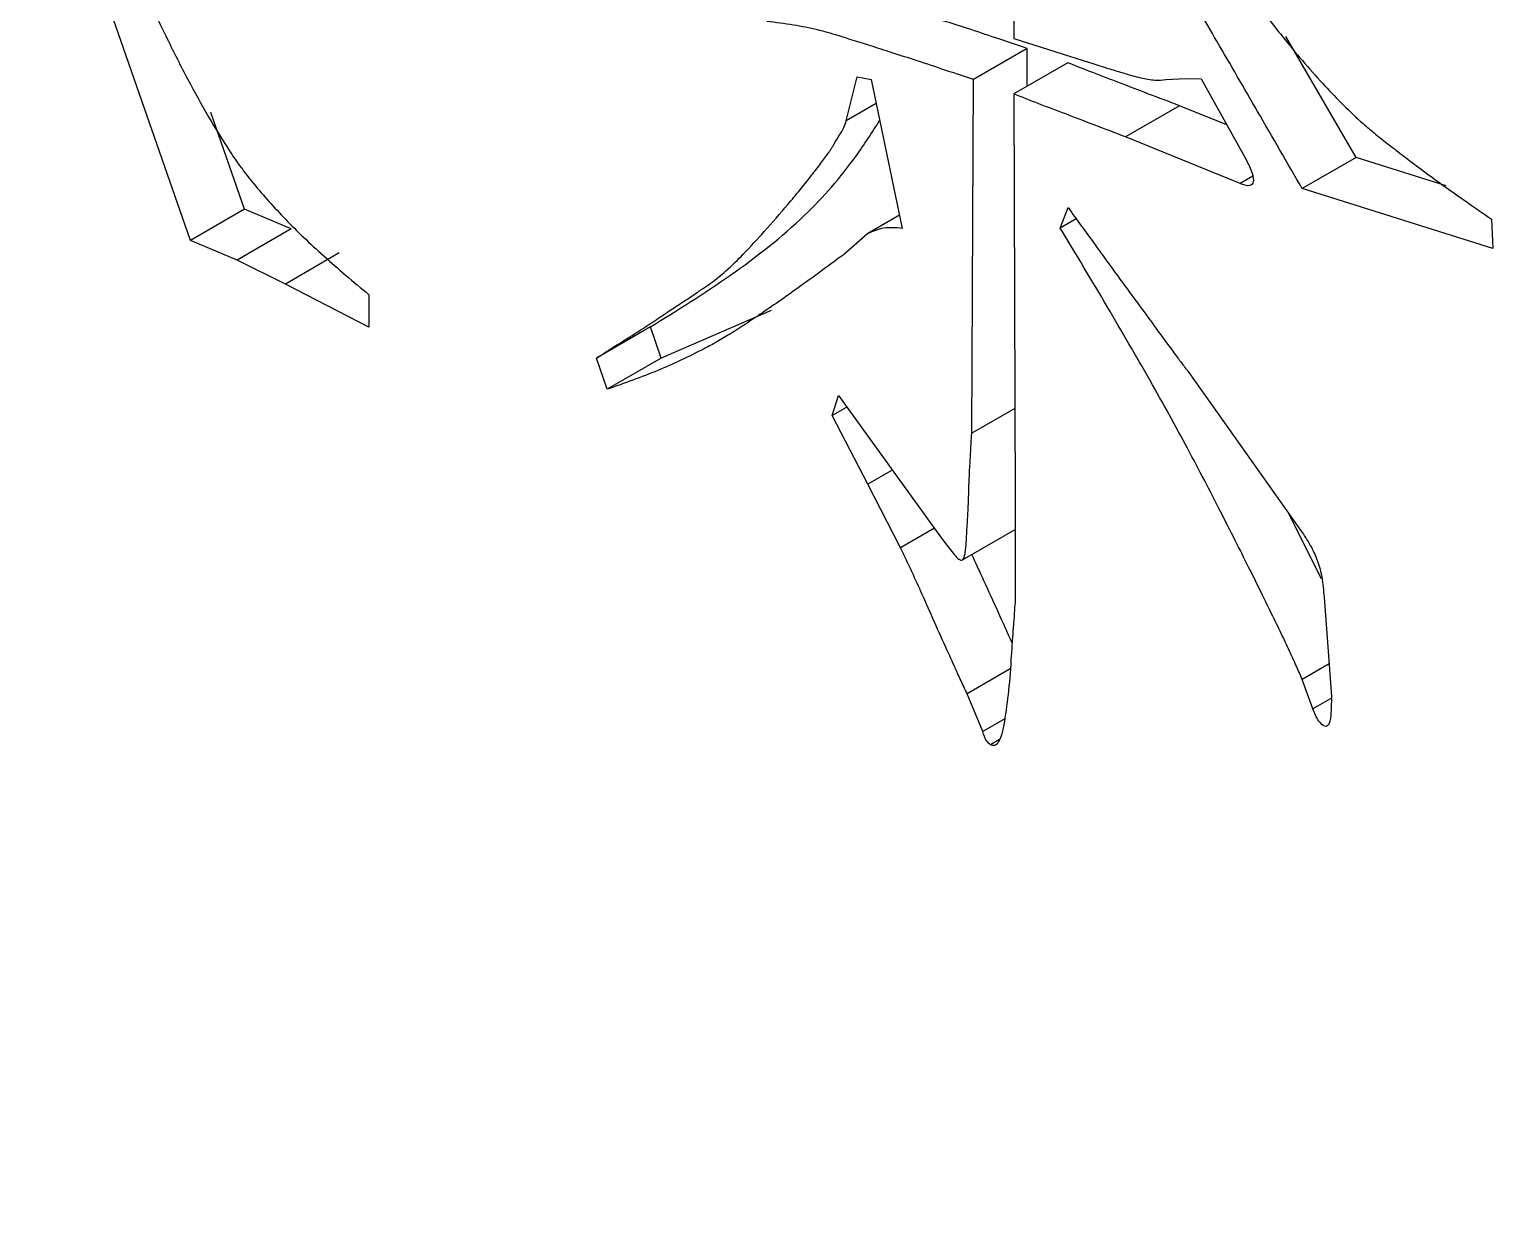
# Model space of a CAD drawing. Header units: millimetres. Extents: x 2 to 292, y 3 to 207.
# Drawn here: x 268.189 to 270.113, y 150.597 to 152.168 of the extents above; entities that cross this region are included whole.
import ezdxf

# ---------------------------------------------------------------- set-up
doc = ezdxf.new("R2010")
doc.units = ezdxf.units.MM
doc.layers.add('图框', color=7, linetype='Continuous')
doc.dimstyles.new('SLDDIMSTYLE11', dxfattribs={"dimtxt": 0.18, "dimasz": 1.016, "dimexe": 0, "dimexo": 0.0625, "dimgap": 0, "dimtad": 0, "dimtih": 1, "dimtoh": 1, "dimdec": 0, "dimrnd": 1e-09, "dimzin": 0, "dimdsep": 46, "dimtxsty": 'Standard', "dimblk1": 'DOT', "dimblk2": 'DOT', "dimsah": 1, "dimcen": 0.09, "dimadec": 0, "dimazin": 0, "dimtfac": 1.016, "dimtdec": 0, "dimtofl": 0, "dimtmove": 0, "dimatfit": 3, "dimldrblk": 'DOT', "dimfxl": 0, "dimfrac": 2, "dimtolj": 1, "dimtzin": 0, "dimarcsym": 0})

# ---------------------------------------------------------------- blocks, each defined once
blk = doc.blocks.new('_DOT')
at = {"color": 0, "linetype": 'ByBlock', "lineweight": -2}
blk.add_line((-0.5, 0), (-1, 0), dxfattribs=at)
at = {"color": 0, "linetype": 'ByBlock', "const_width": 0.5}
blk.add_lwpolyline([(-0.25, 0, 1), (0.25, 0, 1)], format="xyb", close=True, dxfattribs=at)

msp = doc.modelspace()

# ---------------------------------------------------------------- linework, layer by layer
at = {"color": 7, "linetype": 'Continuous', "lineweight": 25}
for p, q in [((269.47954135, 152.25962347), (269.47954135, 152.15627268)), ((268.40012158, 151.89135727), (268.27807695, 152.24159001)), ((269.49721458, 152.14315138), (269.42650376, 152.10233089)), ((269.47954135, 152.15627268), (269.57898473, 152.12461594)), ((269.49699015, 152.09361743), (269.49721458, 152.14315138)), ((269.92844006, 151.99999689), (269.8363513, 152.15882228)), ((269.55025217, 152.12436486), (269.47954135, 152.08354437)), ((269.25986039, 152.04820364), (269.27402384, 152.10579596)), ((269.27402384, 152.10579596), (269.29240513, 152.10214431)), ((269.29240513, 152.10214431), (269.33308738, 151.90710362)), ((269.42439431, 151.63829612), (269.42650376, 152.10233089)), ((269.67873052, 152.10218016), (269.70524826, 152.10357494)), ((269.70524826, 152.10357494), (269.72543871, 152.10340267)), ((269.72543871, 152.10340267), (269.78450225, 151.99657768)), ((269.29895001, 152.0707696), (269.25986039, 152.04820364)), ((269.47954135, 152.08354437), (269.48134945, 151.54695557)), ((269.6967051, 152.06800594), (269.62599427, 152.02718545)), ((269.75899392, 152.04271404), (269.6967051, 152.06800594)), ((268.4708324, 151.93217776), (268.42656451, 152.05921425)), ((269.7763658, 151.96612852), (269.62599427, 152.02718545)), ((269.92844006, 151.99999689), (269.85772924, 151.9591764)), ((270.04666618, 151.96283423), (269.92844006, 151.99999689)), ((269.79298852, 151.97572461), (269.7763658, 151.96612852)), ((270.1078455, 151.88055605), (269.85772924, 151.9591764)), ((268.4708324, 151.93217776), (268.40012158, 151.89135727)), ((268.53200539, 151.90625886), (268.4708324, 151.93217776)), ((269.54041299, 151.90747102), (269.55065889, 151.93426655)), ((269.32952544, 151.92417875), (269.28818623, 151.90031414)), ((269.56136524, 151.9195665), (269.54041299, 151.90747102)), ((270.1060374, 151.91918193), (270.1078455, 151.88055605)), ((268.53200539, 151.90625886), (268.46129457, 151.86543837)), ((269.28818623, 151.90031414), (269.25564149, 151.87212415)), ((268.46129457, 151.86543837), (268.40012158, 151.89135727)), ((268.59498753, 151.8747718), (268.52427671, 151.83395131)), ((268.52427671, 151.83395131), (268.46129457, 151.86543837)), ((268.63396599, 151.77758872), (268.52427671, 151.83395131)), ((268.63396599, 151.82004254), (268.63396599, 151.77758872)), ((269.1615792, 151.79934507), (269.01717146, 151.73683683)), ((269.00300906, 151.777723), (268.93229824, 151.73690251)), ((269.01717146, 151.73683683), (269.00300906, 151.777723)), ((268.94646064, 151.69601634), (268.93229824, 151.73690251)), ((269.01717146, 151.73683683), (268.94646064, 151.69601634)), ((269.70916581, 151.71818471), (269.85772924, 151.50819116)), ((269.24147804, 151.6617676), (269.24961449, 151.687693)), ((269.24961449, 151.687693), (269.37768612, 151.51040804)), ((269.26043675, 151.67271223), (269.24147804, 151.6617676)), ((269.48093114, 151.67093414), (269.42439431, 151.63829612)), ((269.28818623, 151.57147074), (269.24147804, 151.6617676)), ((269.33097793, 151.48795859), (269.28818623, 151.57147074)), ((269.48134945, 151.54695557), (269.48134945, 151.419942)), ((269.88292146, 151.44712452), (269.83928262, 151.53426597)), ((269.3753849, 151.51359419), (269.33097793, 151.48795859)), ((269.37768612, 151.51040804), (269.39004147, 151.49387993)), ((269.41222546, 151.47206327), (269.48134892, 151.51196739)), ((269.39004147, 151.49387993), (269.39998601, 151.48117938)), ((269.88635749, 151.42345988), (269.89630098, 151.29314188)), ((269.89304672, 151.33579722), (269.85772924, 151.31540888)), ((269.47495683, 151.32924527), (269.41836731, 151.29657684)), ((269.43885911, 151.2471651), (269.41836731, 151.29657684)), ((269.87189269, 151.27661002), (269.85772924, 151.31540888)), ((269.89619825, 151.29064132), (269.87189269, 151.27661002)), ((269.4677102, 151.26382048), (269.43885911, 151.2471651)), ((269.46098989, 151.23662776), (269.44880366, 151.2295928))]:
    msp.add_line(p, q, dxfattribs=at)
at = {"color": 8, "linetype": 'Continuous', "lineweight": 25}
msp.add_line((269.32021625, 151.58996128), (269.28818623, 151.57147074), dxfattribs=at)
at = {"color": 7, "linetype": 'Continuous', "lineweight": 25}
for points, knots in [([(269.49762187, 152.66258926), (269.50222477, 152.65492204), (269.51195136, 152.6387201), (269.52774873, 152.61328876), (269.54522996, 152.58497593), (269.56484831, 152.55385311), (269.58643132, 152.51991504), (269.61006236, 152.48322356), (269.63556404, 152.44389302), (269.66238603, 152.40289201), (269.68919245, 152.36222599), (269.71479864, 152.32376632), (269.73849756, 152.28861481), (269.76018367, 152.25677664), (269.78026205, 152.22854232), (269.79811644, 152.20329974), (269.81410776, 152.18137437), (269.84103376, 152.14677654), (269.87907196, 152.10186542), (269.9183396, 152.06160308), (269.94512487, 152.03782537), (269.96104597, 152.02487902), (269.97924356, 152.01063083), (269.99993224, 151.99480357), (270.02304875, 151.9777185), (270.04854568, 151.95909934), (270.07649362, 151.93957101), (270.0958916, 151.92618411), (270.10603806, 151.91918185)], [0, 0, 0, 0, 0.0265178099, 0.0560359806, 0.08884089, 0.1252485364, 0.1652625239, 0.2082920246, 0.2549329907, 0.3045941861, 0.3539886102, 0.3998299083, 0.4421214978, 0.4802773524, 0.5146452663, 0.5457319548, 0.5727138616, 0.5959715195, 0.6780961654, 0.7523262054, 0.7719392869, 0.7943226471, 0.8204259064, 0.8494350004, 0.8821912178, 0.9182857585, 0.9572579104, 1, 1, 1, 1]), ([(268.18857783, 152.61479283), (268.19656337, 152.59228911), (268.21196014, 152.54890007), (268.23502474, 152.48621511), (268.25619699, 152.42849591), (268.2762029, 152.37584108), (268.29446191, 152.32825615), (268.31177981, 152.28559311), (268.32721683, 152.24785337), (268.34584977, 152.2049962), (268.36857625, 152.15695195), (268.39540867, 152.10337287), (268.42281482, 152.05431847), (268.44598393, 152.01591163), (268.46607165, 151.98656426), (268.48339125, 151.96446521), (268.50297962, 151.94176739), (268.52474284, 151.91848895), (268.54869715, 151.89434455), (268.57521581, 151.87040113), (268.60378536, 151.84500807), (268.62369884, 151.8285358), (268.6339662, 151.82004272)], [0, 0, 0, 0, 0.0775504076, 0.14952354366, 0.21610932338, 0.27652832384, 0.33118052868, 0.38030623051, 0.42407483126, 0.46175299227, 0.52914217969, 0.59230973226, 0.65078883906, 0.70582881444, 0.73326704592, 0.76315756316, 0.7957334476, 0.83076395147, 0.86837049354, 0.90937593448, 0.95327437549, 1, 1, 1, 1]), ([(269.85772952, 151.95917653), (269.83825236, 151.99293466), (269.80105492, 152.05740585), (269.74774017, 152.14945683), (269.69951542, 152.23214906), (269.6566602, 152.3058838), (269.61875172, 152.37028797), (269.5862641, 152.42589277), (269.55847308, 152.47200367), (269.54181327, 152.4998499), (269.534386, 152.51226429)], [0, 0, 0, 0, 0.18248695643, 0.34851312679, 0.49808013671, 0.63071574477, 0.74783571897, 0.84802535012, 0.9322467579, 1, 1, 1, 1]), ([(269.49721506, 152.14315125), (269.48345765, 152.14770813), (269.45734943, 152.15635598), (269.4204067, 152.16893239), (269.38817047, 152.17885366), (269.36024839, 152.1882872), (269.33702909, 152.19522729), (269.31815435, 152.20146725), (269.30401446, 152.20543383), (269.28552569, 152.21011595), (269.26007048, 152.21508393), (269.23821845, 152.21785928), (269.22660696, 152.21933402)], [0, 0, 0, 0, 0.1508351421, 0.2862483386, 0.4043636726, 0.5057731661, 0.5919965358, 0.6604592989, 0.7127079043, 0.7485130033, 0.8663677542, 1, 1, 1, 1]), ([(269.42650438, 152.10233085), (269.41274697, 152.10688773), (269.38663875, 152.11553557), (269.34969602, 152.12811199), (269.31745979, 152.13803325), (269.28953771, 152.1474668), (269.26631841, 152.15440689), (269.24744367, 152.16064685), (269.23330378, 152.16461343), (269.21481501, 152.16929555), (269.18935981, 152.17426353), (269.16750777, 152.17703888), (269.15589629, 152.17851361)], [0, 0, 0, 0, 0.1508351421, 0.2862483386, 0.4043636726, 0.5057731661, 0.5919965358, 0.6604592989, 0.7127079043, 0.7485130033, 0.8663677542, 1, 1, 1, 1]), ([(269.69670565, 152.06800576), (269.68324997, 152.07307549), (269.65715226, 152.08290839), (269.61923527, 152.09770326), (269.58395281, 152.11081558), (269.56120809, 152.11996018), (269.55025183, 152.12436518)], [0, 0, 0, 0, 0.2759410108, 0.5351957356, 0.776101176, 1, 1, 1, 1]), ([(269.57898511, 152.12461603), (269.5862283, 152.12223765), (269.59973581, 152.11780231), (269.61813672, 152.11255707), (269.63340808, 152.10769956), (269.64854242, 152.10395658), (269.66375705, 152.10094449), (269.67407755, 152.10179644), (269.67873041, 152.10218052)], [0, 0, 0, 0, 0.21220709789, 0.39573593008, 0.54367782655, 0.66026399579, 0.84683470237, 1, 1, 1, 1]), ([(269.62599498, 152.02718536), (269.61253929, 152.03225509), (269.58644158, 152.04208798), (269.54852459, 152.05688285), (269.51324213, 152.06999518), (269.49049741, 152.07913977), (269.47954115, 152.08354477)], [0, 0, 0, 0, 0.2759410108, 0.5351957356, 0.776101176, 1, 1, 1, 1]), ([(268.93229806, 151.73690291), (268.94152481, 151.74284376), (268.95914773, 151.75419068), (268.98456575, 151.77003061), (269.00708415, 151.78484488), (269.02697571, 151.79817359), (269.04454135, 151.8096294), (269.05954837, 151.81959975), (269.07186764, 151.82829058), (269.0862691, 151.83775482), (269.10393618, 151.85250043), (269.12702499, 151.87515144), (269.15398692, 151.90451161), (269.17840827, 151.93267077), (269.19857068, 151.95666787), (269.21238959, 151.97419939), (269.22479814, 151.98989576), (269.23532176, 152.00419026), (269.24394494, 152.01722231), (269.25062559, 152.02892932), (269.25652416, 152.03831723), (269.25883415, 152.0451627), (269.25986042, 152.04820394)], [0, 0, 0, 0, 0.0737725033, 0.1409040496, 0.2014156076, 0.254907801, 0.3017571092, 0.3423673084, 0.375960286, 0.4029091204, 0.4581598456, 0.5291237148, 0.6159206554, 0.7181560001, 0.7708076418, 0.8184209266, 0.8612961485, 0.8991510181, 0.9312561996, 0.9591434848, 0.9818486294, 1, 1, 1, 1]), ([(269.00300906, 151.777723), (269.0737924, 151.82180305), (269.17241249, 151.88321833), (269.26420651, 151.98692373), (269.29341646, 152.03255288), (269.30360249, 152.04846459)], [0, 0, 0, 0, 0.6235054104, 0.8687095655, 1, 1, 1, 1]), ([(269.78450261, 151.99657778), (269.78730675, 151.99095859), (269.79202077, 151.9815122), (269.79505959, 151.96723014), (269.78796607, 151.96110744), (269.78076552, 151.96422429), (269.77636629, 151.96612855)], [0, 0, 0, 0, 0.30797930404, 0.51774275661, 0.70536089227, 1, 1, 1, 1]), ([(269.55065865, 151.93426698), (269.56224046, 151.91846787), (269.58395512, 151.88884624), (269.61394876, 151.84683307), (269.64031182, 151.81126444), (269.6621964, 151.78132623), (269.6797335, 151.75703996), (269.69326562, 151.73891442), (269.70252777, 151.72645176), (269.70745112, 151.72032066), (269.70916628, 151.71818475)], [0, 0, 0, 0, 0.2192546319, 0.4110789008, 0.5762718688, 0.7153194902, 0.826039548, 0.9110306289, 0.9690054584, 1, 1, 1, 1]), ([(269.33308733, 151.90710393), (269.32468838, 151.90779124), (269.30821637, 151.9091392), (269.29477473, 151.90321672), (269.28818688, 151.90031406)], [0, 0, 0, 0, 0.5098917752, 1, 1, 1, 1]), ([(269.85772952, 151.31540901), (269.85523791, 151.32115475), (269.84986634, 151.33354174), (269.84070337, 151.35355255), (269.82984899, 151.37652177), (269.8171536, 151.40251861), (269.803019, 151.43167525), (269.78709109, 151.46367089), (269.76952897, 151.49864841), (269.74321609, 151.55044652), (269.70649106, 151.62071697), (269.65718369, 151.71028528), (269.60109462, 151.80671682), (269.56119533, 151.87296469), (269.54041291, 151.90747137)], [0, 0, 0, 0, 0.0282472384, 0.0608970387, 0.0988516606, 0.1421265877, 0.1903395823, 0.2438849021, 0.301878797, 0.3652155229, 0.503334774, 0.6555112997, 0.8205654244, 1, 1, 1, 1]), ([(269.25564158, 151.87212443), (269.24551057, 151.86461899), (269.2260018, 151.85016616), (269.19773341, 151.82975854), (269.1717874, 151.81103369), (269.14763491, 151.79496102), (269.12608942, 151.78009914), (269.10637576, 151.76783549), (269.0890588, 151.75722297), (269.05836842, 151.7412049), (269.01205283, 151.71912696), (268.96875708, 151.70387204), (268.94646129, 151.6960163)], [0, 0, 0, 0, 0.105649809, 0.2034444307, 0.2924117711, 0.3739952659, 0.4472681129, 0.5122013036, 0.5693105426, 0.6181298362, 0.8033502759, 1, 1, 1, 1]), ([(269.39998599, 151.48117969), (269.40195981, 151.47857696), (269.40538623, 151.47405879), (269.41221245, 151.47041461), (269.41514945, 151.47655464), (269.41650507, 151.4857363), (269.41764532, 151.49930364), (269.41834447, 151.51674181), (269.41977474, 151.53736653), (269.42047334, 151.5608709), (269.42119908, 151.58448148), (269.42259172, 151.60534344), (269.42336619, 151.62312398), (269.42407715, 151.63360898), (269.42439496, 151.63829606)], [0, 0, 0, 0, 0.042700078, 0.0741242501, 0.1087624277, 0.1631287346, 0.2387547043, 0.3325433552, 0.4466008131, 0.5788945233, 0.7111882336, 0.8270777627, 0.9226991262, 1, 1, 1, 1]), ([(269.85772952, 151.50819128), (269.86194138, 151.50180639), (269.86986573, 151.48979362), (269.87880907, 151.46968799), (269.8844852, 151.44729828), (269.88567436, 151.43215659), (269.88635733, 151.42346024)], [0, 0, 0, 0, 0.2380216633, 0.447823104, 0.6828673117, 1, 1, 1, 1]), ([(269.41836805, 151.29657673), (269.41705654, 151.29930081), (269.41293802, 151.3078552), (269.40481257, 151.32555128), (269.39263966, 151.35259583), (269.37742635, 151.38620049), (269.36240785, 151.42055498), (269.34898817, 151.45006263), (269.33900241, 151.47166209), (269.333203, 151.48343999), (269.33097791, 151.48795887)], [0, 0, 0, 0, 0.0429565104, 0.1348953456, 0.2774649159, 0.4662402179, 0.6611066057, 0.8137085877, 0.9285247173, 1, 1, 1, 1]), ([(269.47735393, 151.36324649), (269.46510508, 151.39039599), (269.44765425, 151.42907564), (269.42984366, 151.46766513), (269.42453445, 151.4791684)], [0, 0, 0, 0, 0.7019066625, 1, 1, 1, 1]), ([(269.48134923, 151.41994242), (269.48105083, 151.41535866), (269.4803811, 151.40507089), (269.47920847, 151.38822964), (269.47759267, 151.3685334), (269.47575848, 151.33882794), (269.47319815, 151.30161251), (269.46853616, 151.26782943), (269.46468372, 151.2447866), (269.46038805, 151.23448167), (269.45577693, 151.22757019), (269.45084731, 151.22900021), (269.44880393, 151.22959296)], [0, 0, 0, 0, 0.0656611175, 0.1473695312, 0.2419433386, 0.3508475541, 0.5720957675, 0.7753887676, 0.8602822099, 0.921977119, 0.9676587467, 1, 1, 1, 1]), ([(269.89630172, 151.29314175), (269.89619887, 151.29099834), (269.89585251, 151.28378043), (269.89540333, 151.27138073), (269.89489645, 151.25825904), (269.88795078, 151.25128634), (269.8773331, 151.26231003), (269.87397084, 151.27114792), (269.87189275, 151.27661029)], [0, 0, 0, 0, 0.09310563906, 0.31353159027, 0.53237662519, 0.66737048916, 0.79441375469, 1, 1, 1, 1]), ([(269.44880393, 151.22959296), (269.44719441, 151.23107425), (269.44226864, 151.23560759), (269.44023122, 151.24251486), (269.43885954, 151.24716514)], [0, 0, 0, 0, 0.3267556424, 1, 1, 1, 1])]:
    msp.add_open_spline(points, degree=3, knots=knots, dxfattribs=at)

# ---------------------------------------------------------------- leaders
at = {"layer": '图框'}
msp.add_leader([(278.57657361, 150.53376541), (269.20521134, 141.02803749)], dimstyle='SLDDIMSTYLE11', dxfattribs=at)

doc.saveas('drawing.dxf')
